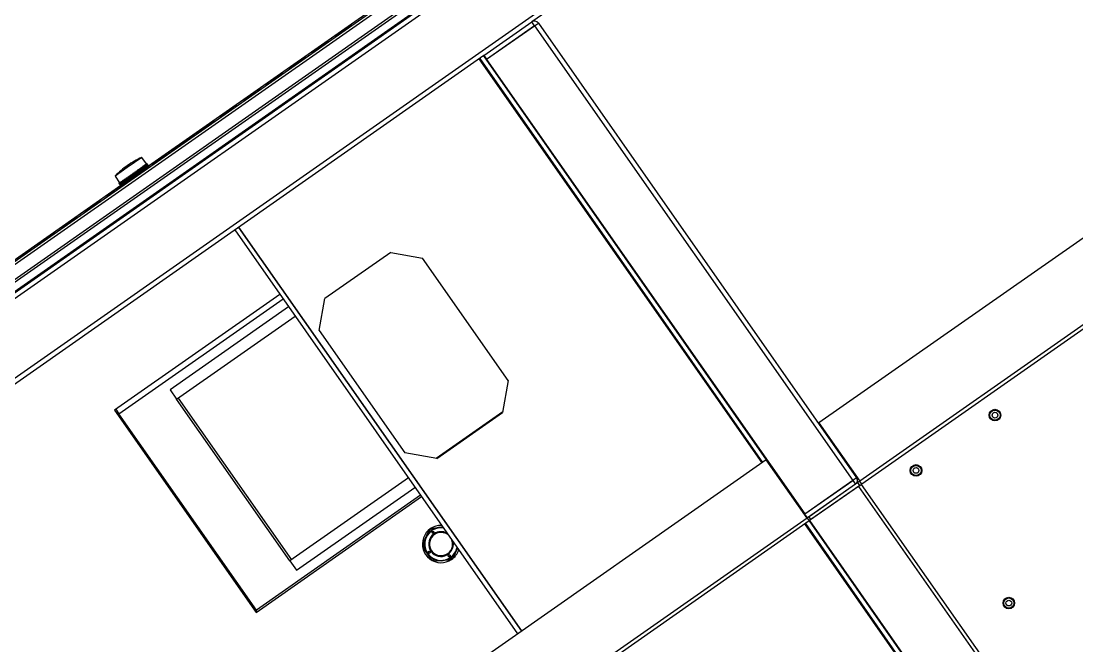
# Model space of a CAD drawing. Header units: millimetres. Extents: x 152904052 to 153933663, y 538271515 to 539240469.
# Drawn here: x 153465045 to 153465965, y 538578976 to 538579521 of the extents above; entities that cross this region are included whole.
import ezdxf

# ---------------------------------------------------------------- set-up
doc = ezdxf.new("R2010")
doc.units = ezdxf.units.MM
doc.layers.add('POWR', color=5, linetype='Continuous')

msp = doc.modelspace()

# ---------------------------------------------------------------- linework, layer by layer
at = {"layer": 'POWR', "color": 7}
for p, q in [((153467214.87, 538580807.11), (153464552.63, 538578942.98)), ((153467217.22, 538580803.75), (153464554.98, 538578939.63)), ((153467267, 538580769.27), (153464570.35, 538578881.05)), ((153466313.8, 538580176.17), (153464552.63, 538578942.98)), ((153466313.8, 538580176.17), (153464552.63, 538578942.98)), ((153466316.15, 538580172.82), (153464554.98, 538578939.63)), ((153466316.15, 538580172.82), (153464554.98, 538578939.63)), ((153464556.03, 538578946.84), (153466309.02, 538580174.29)), ((153464556.03, 538578946.84), (153466309.02, 538580174.29)), ((153466365.94, 538580138.33), (153464570.35, 538578881.05)), ((153466365.94, 538580138.33), (153464570.35, 538578881.05)), ((153466349.04, 538580121.49), (153465489.66, 538579519.76)), ((153464559.31, 538578949.13), (153465857.67, 538579858.25)), ((153466595.04, 538579769.3), (153465739.84, 538579170.49)), ((153466630.54, 538579718.59), (153465775.35, 538579119.78)), ((153466632.32, 538579716.06), (153465777.12, 538579117.24)), ((153464522.87, 538578947.12), (153465419.03, 538579574.61)), ((153464523.39, 538578950.04), (153465416.1, 538579575.13)), ((153465423.06, 538579564.13), (153464531.34, 538578939.74)), ((153465424.21, 538579562.49), (153464532.49, 538578938.1)), ((153465155.72, 538579394.33), (153465395.89, 538579562.5)), ((153465447.97, 538579490.56), (153465489.66, 538579519.76)), ((153465491.96, 538579516.48), (153465489.66, 538579519.76)), ((153465324.3, 538579510.97), (153465324.36, 538579510.89)), ((153465325.07, 538579511.51), (153465324.66, 538579511.22)), ((153465325.36, 538579511.71), (153465325.42, 538579511.63)), ((153465326.42, 538579512.45), (153465326.47, 538579512.37)), ((153465329.46, 538579514.58), (153465329.52, 538579514.5)), ((153465332.5, 538579516.71), (153465332.56, 538579516.63)), ((153465450.26, 538579487.28), (153465491.96, 538579516.48)), ((153465492.02, 538579516.4), (153465450.32, 538579487.2)), ((153465492.02, 538579516.4), (153465495.37, 538579518.75)), ((153465492.02, 538579516.4), (153465769.28, 538579120.42)), ((153465495.37, 538579518.75), (153465772.64, 538579122.77)), ((153465321.26, 538579508.84), (153465321.32, 538579508.76)), ((153465471.05, 538579501.71), (153465470.99, 538579501.8)), ((153465471.15, 538579501.91), (153465471.21, 538579501.83)), ((153465471.2, 538579501.82), (153465471.15, 538579501.91)), ((153465472.79, 538579503.06), (153465472.85, 538579502.98)), ((153465474.49, 538579504.13), (153465474.43, 538579504.21)), ((153465474.49, 538579504.12), (153465474.43, 538579504.2)), ((153465474.59, 538579504.32), (153465474.65, 538579504.24)), ((153465298.15, 538579492.66), (153465298.21, 538579492.58)), ((153465301.2, 538579494.79), (153465301.25, 538579494.71)), ((153465303.02, 538579496.07), (153465303.08, 538579495.99)), ((153465305.3, 538579497.66), (153465305.35, 538579497.58)), ((153465309.4, 538579500.53), (153465309.45, 538579500.45)), ((153465447.97, 538579490.56), (153464602.2, 538578898.34)), ((153465285.59, 538579483.86), (153465285.64, 538579483.78)), ((153465690.28, 538579135.79), (153465443.87, 538579487.69)), ((153465444.28, 538579487.98), (153465690.69, 538579136.07)), ((153465447.56, 538579490.27), (153465693.97, 538579138.37)), ((153465447.97, 538579490.56), (153465450.26, 538579487.28)), ((153465450.32, 538579487.2), (153465727.59, 538579091.22)), ((153465270.98, 538579473.63), (153465271.04, 538579473.55)), ((153465272.5, 538579474.7), (153465272.56, 538579474.62)), ((153465278.44, 538579478.86), (153465278.5, 538579478.78)), ((153465281.49, 538579480.99), (153465281.54, 538579480.91)), ((153465258.22, 538579464.7), (153465258.27, 538579464.61)), ((153465259.74, 538579465.76), (153465259.8, 538579465.68)), ((153465261.26, 538579466.83), (153465261.32, 538579466.74)), ((153465264.3, 538579468.96), (153465264.36, 538579468.88)), ((153465265.36, 538579469.7), (153465265.42, 538579469.62)), ((153465266.42, 538579470.44), (153465266.47, 538579470.35)), ((153465269.46, 538579472.57), (153465269.52, 538579472.49)), ((153465244.76, 538579455.27), (153465244.81, 538579455.19)), ((153465245.81, 538579456.01), (153465245.87, 538579455.93)), ((153465249.91, 538579458.88), (153465249.97, 538579458.8)), ((153465252.95, 538579461.01), (153465253.01, 538579460.93)), ((153465232.58, 538579446.74), (153465232.63, 538579446.66)), ((153465238.67, 538579451.01), (153465238.73, 538579450.93)), ((153465241.71, 538579453.14), (153465241.77, 538579453.06)), ((153465220.4, 538579438.22), (153465220.46, 538579438.14)), ((153465221.33, 538579438.87), (153465221.39, 538579438.79)), ((153465225.43, 538579441.74), (153465225.49, 538579441.66)), ((153465204.86, 538579427.33), (153465204.92, 538579427.25)), ((153465205.92, 538579428.07), (153465205.97, 538579427.99)), ((153465207.13, 538579428.93), (153465207.19, 538579428.84)), ((153465213.18, 538579433.16), (153465213.24, 538579433.08)), ((153465192.24, 538579418.5), (153465192.3, 538579418.41)), ((153465193.29, 538579419.24), (153465193.35, 538579419.15)), ((153465194.5, 538579420.08), (153465194.56, 538579420)), ((153465194.64, 538579420.18), (153465195.27, 538579420.62)), ((153465195.27, 538579420.62), (153465196.75, 538579421.65)), ((153465195.27, 538579420.62), (153465195.33, 538579420.54)), ((153465196.75, 538579421.65), (153465196.81, 538579421.57)), ((153465197.3, 538579422.04), (153465198.75, 538579423.06)), ((153465197.3, 538579422.04), (153465197.36, 538579421.96)), ((153465198.9, 538579423.16), (153465198.95, 538579423.08)), ((153465202.59, 538579425.74), (153465202.64, 538579425.66)), ((153465203.8, 538579426.59), (153465203.86, 538579426.51)), ((153465181, 538579410.62), (153465181.05, 538579410.54)), ((153465182.82, 538579411.9), (153465182.88, 538579411.82)), ((153465183.88, 538579412.64), (153465183.94, 538579412.56)), ((153465184.93, 538579413.38), (153465184.99, 538579413.3)), ((153465185.1, 538579413.49), (153465185.15, 538579413.41)), ((153465186.15, 538579414.23), (153465185.38, 538579413.7)), ((153465189.19, 538579416.37), (153465189.25, 538579416.28)), ((153465149.85, 538579401.8), (153465137.09, 538579392.86)), ((153465154.09, 538579396.18), (153465149.85, 538579401.8)), ((153465166.35, 538579400.37), (153465166.41, 538579400.29)), ((153465168.62, 538579401.96), (153465168.68, 538579401.88)), ((153465170.36, 538579403.18), (153465170.42, 538579403.1)), ((153465173.55, 538579405.41), (153465173.78, 538579405.57)), ((153465173.78, 538579405.57), (153465174.46, 538579406.05)), ((153465173.78, 538579405.57), (153465173.83, 538579405.49)), ((153465174.46, 538579406.05), (153465175.52, 538579406.79)), ((153465174.46, 538579406.05), (153465174.52, 538579405.97)), ((153465175.52, 538579406.79), (153465175.58, 538579406.71)), ((153465175.55, 538579406.81), (153465176.95, 538579407.79)), ((153465175.55, 538579406.81), (153465175.61, 538579406.73)), ((153465176.95, 538579407.79), (153465178.04, 538579408.56)), ((153465176.95, 538579407.79), (153465177.01, 538579407.71)), ((153465177.95, 538579408.49), (153465178.01, 538579408.41)), ((153465137.09, 538579392.86), (153465126.63, 538579385.54)), ((153465145.76, 538579390.34), (153465145.56, 538579390.21)), ((153465147.88, 538579387.31), (153465145.76, 538579390.34)), ((153465146.36, 538579390.77), (153465146.28, 538579390.71)), ((153465148.44, 538579387.71), (153465146.28, 538579390.71)), ((153465146.36, 538579390.77), (153465146.55, 538579390.9)), ((153465148.48, 538579387.74), (153465146.36, 538579390.77)), ((153465148.67, 538579387.87), (153465146.55, 538579390.9)), ((153465147.14, 538579391.31), (153465147.05, 538579391.25)), ((153465149.21, 538579388.25), (153465147.05, 538579391.25)), ((153465147.14, 538579391.31), (153465147.33, 538579391.44)), ((153465149.26, 538579388.28), (153465147.14, 538579391.31)), ((153465149.45, 538579388.41), (153465147.33, 538579391.44)), ((153465147.79, 538579391.77), (153465147.9, 538579391.84)), ((153465149.96, 538579388.77), (153465147.79, 538579391.77)), ((153465148.08, 538579391.97), (153465147.9, 538579391.84)), ((153465147.9, 538579391.84), (153465150.02, 538579388.81)), ((153465150.2, 538579388.94), (153465148.08, 538579391.97)), ((153465148.5, 538579392.27), (153465148.62, 538579392.35)), ((153465150.68, 538579389.28), (153465148.5, 538579392.27)), ((153465148.62, 538579392.35), (153465148.8, 538579392.47)), ((153465150.75, 538579389.32), (153465148.62, 538579392.35)), ((153465150.92, 538579389.44), (153465148.8, 538579392.47)), ((153465149.32, 538579392.84), (153465149.19, 538579392.75)), ((153465151.37, 538579389.76), (153465149.19, 538579392.75)), ((153465149.49, 538579392.96), (153465149.32, 538579392.84)), ((153465149.32, 538579392.84), (153465151.45, 538579389.81)), ((153465151.61, 538579389.93), (153465149.49, 538579392.96)), ((153465149.99, 538579393.31), (153465149.84, 538579393.2)), ((153465152.03, 538579390.22), (153465149.84, 538579393.2)), ((153465150.14, 538579393.42), (153465149.99, 538579393.31)), ((153465149.99, 538579393.31), (153465152.11, 538579390.28)), ((153465152.27, 538579390.39), (153465150.14, 538579393.42)), ((153465150.61, 538579393.75), (153465150.45, 538579393.63)), ((153465152.65, 538579390.65), (153465150.45, 538579393.63)), ((153465150.76, 538579393.85), (153465150.61, 538579393.75)), ((153465150.61, 538579393.75), (153465152.74, 538579390.71)), ((153465152.88, 538579390.82), (153465150.76, 538579393.85)), ((153465151.03, 538579394.04), (153465151.2, 538579394.16)), ((153465153.23, 538579391.06), (153465151.03, 538579394.04)), ((153465151.34, 538579394.25), (153465151.2, 538579394.16)), ((153465151.2, 538579394.16), (153465153.32, 538579391.12)), ((153465153.46, 538579391.22), (153465151.34, 538579394.25)), ((153465151.56, 538579394.41), (153465151.74, 538579394.54)), ((153465153.77, 538579391.44), (153465151.56, 538579394.41)), ((153465151.87, 538579394.62), (153465151.74, 538579394.54)), ((153465151.74, 538579394.54), (153465153.86, 538579391.5)), ((153465153.99, 538579391.59), (153465151.87, 538579394.62)), ((153465152.24, 538579394.88), (153465152.05, 538579394.75)), ((153465154.26, 538579391.78), (153465152.05, 538579394.75)), ((153465152.35, 538579394.96), (153465152.24, 538579394.88)), ((153465152.24, 538579394.88), (153465154.36, 538579391.85)), ((153465154.47, 538579391.93), (153465152.35, 538579394.96)), ((153465152.69, 538579395.2), (153465152.49, 538579395.06)), ((153465154.7, 538579392.09), (153465152.49, 538579395.06)), ((153465152.79, 538579395.27), (153465152.69, 538579395.2)), ((153465152.69, 538579395.2), (153465154.81, 538579392.17)), ((153465154.91, 538579392.24), (153465152.79, 538579395.27)), ((153465152.88, 538579395.33), (153465153.08, 538579395.47)), ((153465155.09, 538579392.37), (153465152.88, 538579395.33)), ((153465153.17, 538579395.54), (153465153.08, 538579395.47)), ((153465153.08, 538579395.47), (153465155.2, 538579392.44)), ((153465155.29, 538579392.51), (153465153.17, 538579395.54)), ((153465153.43, 538579395.72), (153465153.21, 538579395.57)), ((153465155.43, 538579392.6), (153465153.21, 538579395.57)), ((153465153.34, 538579391.26), (153465153.39, 538579391.18)), ((153465153.5, 538579395.77), (153465153.43, 538579395.72)), ((153465153.43, 538579395.72), (153465155.55, 538579392.68)), ((153465153.5, 538579395.77), (153465153.72, 538579395.92)), ((153465155.62, 538579392.74), (153465153.5, 538579395.77)), ((153465155.72, 538579392.81), (153465153.57, 538579395.67)), ((153465153.78, 538579395.96), (153465153.72, 538579395.92)), ((153465153.72, 538579395.92), (153465155.84, 538579392.89)), ((153465153.95, 538579396.08), (153465153.78, 538579395.96)), ((153465155.9, 538579392.93), (153465153.78, 538579395.96)), ((153465153.95, 538579396.08), (153465154, 538579396.12)), ((153465156.07, 538579393.05), (153465153.95, 538579396.08)), ((153465154, 538579396.12), (153465154.13, 538579396.21)), ((153465156.12, 538579393.09), (153465154, 538579396.12)), ((153465154.16, 538579396.23), (153465154.13, 538579396.21)), ((153465154.13, 538579396.21), (153465156.25, 538579393.18)), ((153465154.25, 538579396.29), (153465154.16, 538579396.23)), ((153465156.28, 538579393.2), (153465154.16, 538579396.23)), ((153465154.27, 538579396.3), (153465154.25, 538579396.29)), ((153465154.25, 538579396.29), (153465156.37, 538579393.26)), ((153465154.31, 538579396.33), (153465154.27, 538579396.3)), ((153465156.39, 538579393.27), (153465154.27, 538579396.3)), ((153465154.31, 538579396.34), (153465154.31, 538579396.33)), ((153465156.44, 538579393.31), (153465154.31, 538579396.34)), ((153465154.31, 538579396.33), (153465156.43, 538579393.3)), ((153465156.44, 538579393.31), (153465154.32, 538579396.34)), ((153465155.95, 538579392.97), (153465154.81, 538579394.49)), ((153465156.13, 538579393.09), (153465155.96, 538579393.32)), ((153465162.17, 538579397.44), (153465162.22, 538579397.36)), ((153465164.08, 538579398.78), (153465164.13, 538579398.69)), ((153465126.63, 538579385.54), (153465130.46, 538579379.64)), ((153465132.39, 538579380.98), (153465132.58, 538579381.12)), ((153465132.58, 538579381.12), (153465134.61, 538579378.02)), ((153465132.89, 538579381.34), (153465132.76, 538579381.25)), ((153465132.76, 538579381.25), (153465134.89, 538579378.22)), ((153465132.89, 538579381.34), (153465133.07, 538579381.46)), ((153465135.01, 538579378.3), (153465132.89, 538579381.34)), ((153465133.07, 538579381.46), (153465135.11, 538579378.37)), ((153465133.3, 538579381.62), (153465133.44, 538579381.72)), ((153465135.42, 538579378.59), (153465133.3, 538579381.62)), ((153465133.44, 538579381.72), (153465133.61, 538579381.84)), ((153465135.56, 538579378.69), (153465133.44, 538579381.72)), ((153465133.61, 538579381.84), (153465135.65, 538579378.75)), ((153465134.03, 538579382.14), (153465133.88, 538579382.03)), ((153465133.88, 538579382.03), (153465136.01, 538579379)), ((153465134.03, 538579382.14), (153465134.19, 538579382.25)), ((153465136.15, 538579379.1), (153465134.03, 538579382.14)), ((153465134.19, 538579382.25), (153465136.24, 538579379.16)), ((153465134.51, 538579382.47), (153465134.66, 538579382.58)), ((153465136.63, 538579379.44), (153465134.51, 538579382.47)), ((153465134.66, 538579382.58), (153465134.81, 538579382.68)), ((153465136.79, 538579379.55), (153465134.66, 538579382.58)), ((153465134.81, 538579382.68), (153465136.87, 538579379.6)), ((153465135.17, 538579382.93), (153465135.33, 538579383.05)), ((153465137.29, 538579379.9), (153465135.17, 538579382.93)), ((153465135.33, 538579383.05), (153465135.47, 538579383.14)), ((153465137.46, 538579380.02), (153465135.33, 538579383.05)), ((153465135.47, 538579383.14), (153465137.53, 538579380.07)), ((153465135.86, 538579383.42), (153465136.04, 538579383.54)), ((153465137.99, 538579380.39), (153465135.86, 538579383.42)), ((153465136.04, 538579383.54), (153465136.16, 538579383.62)), ((153465138.16, 538579380.51), (153465136.04, 538579383.54)), ((153465136.16, 538579383.62), (153465138.22, 538579380.55)), ((153465136.77, 538579384.05), (153465136.59, 538579383.93)), ((153465136.59, 538579383.93), (153465138.71, 538579380.89)), ((153465136.77, 538579384.05), (153465136.88, 538579384.13)), ((153465138.89, 538579381.02), (153465136.77, 538579384.05)), ((153465136.88, 538579384.13), (153465138.95, 538579381.06)), ((153465137.53, 538579384.59), (153465137.34, 538579384.45)), ((153465137.34, 538579384.45), (153465139.47, 538579381.42)), ((153465137.53, 538579384.59), (153465137.62, 538579384.65)), ((153465139.65, 538579381.55), (153465137.53, 538579384.59)), ((153465137.62, 538579384.65), (153465139.7, 538579381.59)), ((153465138.31, 538579385.13), (153465138.12, 538579385)), ((153465138.12, 538579385), (153465140.24, 538579381.97)), ((153465138.31, 538579385.13), (153465138.39, 538579385.19)), ((153465140.44, 538579382.1), (153465138.31, 538579385.13)), ((153465138.39, 538579385.19), (153465140.48, 538579382.13)), ((153465139.12, 538579385.7), (153465138.92, 538579385.56)), ((153465138.92, 538579385.56), (153465141.04, 538579382.53)), ((153465139.05, 538579381.25), (153465139.11, 538579381.17)), ((153465139.12, 538579385.7), (153465139.18, 538579385.74)), ((153465141.24, 538579382.67), (153465139.12, 538579385.7)), ((153465139.18, 538579385.74), (153465141.27, 538579382.69)), ((153465139.74, 538579386.13), (153465139.94, 538579386.27)), ((153465141.86, 538579383.1), (153465139.74, 538579386.13)), ((153465139.94, 538579386.27), (153465139.98, 538579386.3)), ((153465142.06, 538579383.24), (153465139.94, 538579386.27)), ((153465139.98, 538579386.3), (153465142.08, 538579383.26)), ((153465140.77, 538579386.85), (153465140.56, 538579386.71)), ((153465140.56, 538579386.71), (153465142.69, 538579383.68)), ((153465140.77, 538579386.85), (153465140.8, 538579386.87)), ((153465142.89, 538579383.82), (153465140.77, 538579386.85)), ((153465140.8, 538579386.87), (153465142.9, 538579383.83)), ((153465141.6, 538579387.44), (153465141.4, 538579387.29)), ((153465141.4, 538579387.29), (153465143.52, 538579384.26)), ((153465141.6, 538579387.44), (153465141.62, 538579387.45)), ((153465143.72, 538579384.41), (153465141.6, 538579387.44)), ((153465141.62, 538579387.45), (153465143.73, 538579384.41)), ((153465142.44, 538579388.02), (153465142.24, 538579387.88)), ((153465144.36, 538579384.85), (153465142.24, 538579387.88)), ((153465142.24, 538579387.88), (153465144.36, 538579384.85)), ((153465142.24, 538579387.88), (153465142.24, 538579387.88)), ((153465144.57, 538579384.99), (153465142.44, 538579388.02)), ((153465143.08, 538579388.47), (153465143.06, 538579388.46)), ((153465145.19, 538579385.43), (153465143.06, 538579388.46)), ((153465143.08, 538579388.47), (153465143.28, 538579388.61)), ((153465145.2, 538579385.44), (153465143.08, 538579388.47)), ((153465145.4, 538579385.58), (153465143.28, 538579388.61)), ((153465143.72, 538579384.41), (153465143.73, 538579384.41)), ((153465143.91, 538579389.05), (153465143.88, 538579389.03)), ((153465146.02, 538579386.01), (153465143.88, 538579389.03)), ((153465143.91, 538579389.05), (153465144.12, 538579389.2)), ((153465146.04, 538579386.02), (153465143.91, 538579389.05)), ((153465143.92, 538579384.66), (153465143.98, 538579384.58)), ((153465146.24, 538579386.17), (153465144.12, 538579389.2)), ((153465144.36, 538579384.85), (153465144.36, 538579384.85)), ((153465144.69, 538579389.6), (153465144.74, 538579389.63)), ((153465146.84, 538579386.59), (153465144.69, 538579389.6)), ((153465144.94, 538579389.77), (153465144.74, 538579389.63)), ((153465144.74, 538579389.63), (153465146.86, 538579386.6)), ((153465147.06, 538579386.74), (153465144.94, 538579389.77)), ((153465145.49, 538579390.16), (153465145.56, 538579390.21)), ((153465147.65, 538579387.15), (153465145.49, 538579390.16)), ((153465145.56, 538579390.21), (153465147.68, 538579387.18)), ((153465146.19, 538579386.26), (153465146.25, 538579386.17)), ((153465148.47, 538579387.85), (153465148.53, 538579387.77)), ((153465150.29, 538579389.13), (153465150.35, 538579389.05)), ((153464614.74, 538579015.54), (153465131.64, 538579377.47)), ((153465126.49, 538579372.46), (153465126.55, 538579372.38)), ((153465128.76, 538579374.05), (153465128.82, 538579373.97)), ((153465130.25, 538579379.49), (153465130.24, 538579379.48)), ((153465132.36, 538579376.45), (153465130.24, 538579379.48)), ((153465130.24, 538579379.48), (153465130.24, 538579379.48)), ((153465130.24, 538579379.48), (153465132.36, 538579376.45)), ((153465132.36, 538579376.45), (153465130.24, 538579379.48)), ((153465130.24, 538579379.48), (153465130.24, 538579379.48)), ((153465130.25, 538579379.49), (153465130.3, 538579379.52)), ((153465132.37, 538579376.45), (153465130.25, 538579379.49)), ((153465130.32, 538579379.53), (153465130.3, 538579379.52)), ((153465130.3, 538579379.52), (153465132.42, 538579376.49)), ((153465130.32, 538579379.53), (153465130.41, 538579379.6)), ((153465132.44, 538579376.5), (153465130.32, 538579379.53)), ((153465130.45, 538579379.62), (153465130.41, 538579379.6)), ((153465130.41, 538579379.6), (153465132.53, 538579376.57)), ((153465130.45, 538579379.62), (153465130.58, 538579379.72)), ((153465132.57, 538579376.59), (153465130.45, 538579379.62)), ((153465130.46, 538579375.24), (153465130.52, 538579375.16)), ((153465130.58, 538579379.72), (153465130.63, 538579379.76)), ((153465132.71, 538579376.69), (153465130.58, 538579379.72)), ((153465130.63, 538579379.76), (153465130.81, 538579379.88)), ((153465132.76, 538579376.72), (153465130.63, 538579379.76)), ((153465130.81, 538579379.88), (153465130.88, 538579379.93)), ((153465132.93, 538579376.85), (153465130.81, 538579379.88)), ((153465130.88, 538579379.93), (153465131.09, 538579380.08)), ((153465133, 538579376.89), (153465130.88, 538579379.93)), ((153465131.09, 538579380.08), (153465133.12, 538579376.98)), ((153465131.17, 538579380.13), (153465131.1, 538579380.08)), ((153465131.1, 538579380.08), (153465133.22, 538579377.05)), ((153465131.17, 538579380.13), (153465131.39, 538579380.28)), ((153465133.3, 538579377.1), (153465131.17, 538579380.13)), ((153465131.39, 538579380.28), (153465133.36, 538579377.26)), ((153465131.43, 538579375.92), (153465131.48, 538579375.83)), ((153465131.44, 538579380.32), (153465131.53, 538579380.38)), ((153465133.56, 538579377.29), (153465131.44, 538579380.32)), ((153465131.53, 538579380.38), (153465131.73, 538579380.52)), ((153465133.65, 538579377.35), (153465131.53, 538579380.38)), ((153465131.7, 538579378.61), (153465132.87, 538579376.81)), ((153465131.73, 538579380.52), (153465133.76, 538579377.43)), ((153465131.93, 538579380.66), (153465131.83, 538579380.59)), ((153465131.83, 538579380.59), (153465133.95, 538579377.56)), ((153465131.93, 538579380.66), (153465132.13, 538579380.8)), ((153465134.05, 538579377.63), (153465131.93, 538579380.66)), ((153465132.13, 538579380.8), (153465134.16, 538579377.71)), ((153465132.27, 538579380.9), (153465132.39, 538579380.98)), ((153465134.39, 538579377.87), (153465132.27, 538579380.9)), ((153465134.51, 538579377.95), (153465132.39, 538579380.98)), ((153465132.4, 538579377.12), (153465132.63, 538579376.77)), ((153465112.64, 538579362.76), (153465112.7, 538579362.68)), ((153465119.35, 538579367.46), (153465119.41, 538579367.38)), ((153465120.45, 538579368.23), (153465120.51, 538579368.15)), ((153465121.56, 538579369), (153465121.61, 538579368.92)), ((153465122.52, 538579369.68), (153465122.58, 538579369.6)), ((153465124.22, 538579370.87), (153465124.28, 538579370.79)), ((153465100.56, 538579354.31), (153465100.62, 538579354.22)), ((153465101.67, 538579355.08), (153465101.73, 538579355)), ((153465105.55, 538579357.8), (153465105.61, 538579357.71)), ((153465106.6, 538579358.53), (153465106.66, 538579358.45)), ((153465107.66, 538579359.27), (153465107.72, 538579359.19)), ((153465108.88, 538579360.13), (153465108.93, 538579360.04)), ((153465110.57, 538579361.31), (153465110.63, 538579361.23)), ((153465111.54, 538579361.99), (153465111.6, 538579361.91)), ((153465086.72, 538579344.61), (153465086.77, 538579344.53)), ((153465093.86, 538579349.61), (153465093.92, 538579349.53)), ((153465073.97, 538579335.69), (153465074.03, 538579335.6)), ((153465079.57, 538579339.61), (153465079.63, 538579339.53)), ((153465230.89, 538579338.56), (153465477.3, 538578986.66)), ((153465234.17, 538579340.86), (153465480.58, 538578988.95)), ((153465480.99, 538578989.24), (153465234.58, 538579341.14)), ((153465061.8, 538579327.16), (153465061.86, 538579327.08)), ((153465064.64, 538579329.15), (153465064.7, 538579329.07)), ((153465066.91, 538579330.74), (153465066.97, 538579330.66)), ((153465067.97, 538579331.48), (153465068.03, 538579331.4)), ((153465069.03, 538579332.22), (153465069.08, 538579332.14)), ((153465070.26, 538579333.09), (153465070.32, 538579333.01)), ((153465071.86, 538579334.21), (153465071.92, 538579334.13)), ((153465046.94, 538579316.76), (153465047, 538579316.68)), ((153465048, 538579317.5), (153465048.06, 538579317.42)), ((153465049.47, 538579318.53), (153465049.53, 538579318.45)), ((153465054.09, 538579321.76), (153465054.14, 538579321.68)), ((153465366.73, 538579318.92), (153465309.39, 538579278.77)), ((153465366.73, 538579318.92), (153465394.58, 538579314.01)), ((153465044.93, 538579315.35), (153465044.99, 538579315.27)), ((153465469.15, 538579207.52), (153465394.58, 538579314.01)), ((153465270.18, 538579282.45), (153465126.1, 538579181.56)), ((153465130, 538579178.43), (153465272.94, 538579278.52)), ((153465277.76, 538579271.64), (153465174.54, 538579199.37)), ((153465304.47, 538579250.92), (153465309.39, 538579278.77)), ((153465180.28, 538579191.18), (153465283.49, 538579263.45)), ((153465304.47, 538579250.92), (153465379.04, 538579144.43)), ((153465469.15, 538579207.52), (153465464.23, 538579179.66)), ((153465174.54, 538579199.37), (153465180.28, 538579191.18)), ((153465278.93, 538579050.28), (153465180.28, 538579191.18)), ((153465181.59, 538579192.09), (153465280.24, 538579051.2)), ((153465126.1, 538579181.56), (153465249.41, 538579005.44)), ((153465127.24, 538579182.36), (153465130, 538579178.43)), ((153465464.31, 538579180.08), (153465406.48, 538579139.59)), ((153465406.89, 538579139.51), (153465464.23, 538579179.66)), ((153465128.85, 538579177.63), (153465130, 538579178.43)), ((153465249.76, 538579007.39), (153465130, 538579178.43)), ((153465739.84, 538579170.49), (153465775.35, 538579119.78)), ((153465406.89, 538579139.51), (153465379.04, 538579144.43)), ((153465693.97, 538579138.37), (153464849.42, 538578547.01)), ((153465729.47, 538579087.66), (153465693.97, 538579138.37)), ((153465382.15, 538579122.55), (153465278.93, 538579050.28)), ((153465284.67, 538579042.09), (153465387.88, 538579114.36)), ((153465727.59, 538579091.22), (153465769.28, 538579120.42)), ((153465769.34, 538579120.34), (153465727.65, 538579091.14)), ((153465771.63, 538579117.06), (153465729.94, 538579087.87)), ((153465773.76, 538579118.55), (153465731.17, 538579088.73)), ((153465774.17, 538579115.18), (153465731.66, 538579085.41)), ((153465775.49, 538579116.09), (153465732.89, 538579086.27)), ((153465772.64, 538579122.77), (153465769.28, 538579120.42)), ((153465769.34, 538579120.34), (153465771.63, 538579117.06)), ((153465775.4, 538579119.7), (153465773.76, 538579118.55)), ((153465775.49, 538579116.09), (153465773.76, 538579118.55)), ((153465774.17, 538579115.18), (153465960.93, 538578848.46)), ((153465777.12, 538579117.24), (153465775.35, 538579119.78)), ((153465775.49, 538579116.09), (153465776.71, 538579116.95)), ((153465777.12, 538579117.24), (153465776.71, 538579116.95)), ((153465776.71, 538579116.95), (153465963.43, 538578850.3)), ((153465249.41, 538579005.44), (153465393.5, 538579106.33)), ((153465392.7, 538579107.48), (153465249.76, 538579007.39)), ((153465748.37, 538579105.65), (153465748.31, 538579105.74)), ((153465748.48, 538579105.85), (153465748.53, 538579105.77)), ((153465750.17, 538579106.92), (153465750.12, 538579107)), ((153465751.81, 538579108.06), (153465751.75, 538579108.14)), ((153465751.92, 538579108.26), (153465751.97, 538579108.18)), ((153465729.47, 538579087.66), (153464884.93, 538578496.3)), ((153465729.94, 538579087.87), (153465727.65, 538579091.14)), ((153465729.47, 538579087.66), (153465731.25, 538579085.12)), ((153465729.94, 538579087.87), (153465729.53, 538579087.58)), ((153465732.89, 538579086.27), (153465731.17, 538579088.73)), ((153465731.25, 538579085.12), (153464886.71, 538578493.76)), ((153465403.5, 538579078.95), (153465412.19, 538579079.65)), ((153465914.21, 538578815.99), (153465727.57, 538579082.54)), ((153465727.97, 538579082.83), (153465914.62, 538578816.28)), ((153465731.66, 538579085.41), (153465731.25, 538579085.12)), ((153465731.25, 538579085.12), (153465917.89, 538578818.57)), ((153465731.66, 538579085.41), (153465918.42, 538578818.69)), ((153465394.96, 538579065.79), (153465400.09, 538579076.59)), ((153465402.08, 538579051.82), (153465395.29, 538579061.66)), ((153465424.97, 538579061.39), (153465421.16, 538579053.35)), ((153465278.93, 538579050.28), (153465284.67, 538579042.09)), ((153465417.75, 538579051), (153465405.83, 538579050.04)), ((153465248.61, 538579006.59), (153465249.76, 538579007.39)), ((153465250.56, 538579006.24), (153465249.76, 538579007.39))]:
    msp.add_line(p, q, dxfattribs=at)
for centre, radius in [((153465893.18, 538579177.27), 5.06), ((153465893.18, 538579177.27), 4.44), ((153465893.18, 538579177.27), 2.5), ((153465824.38, 538579129.09), 5.06), ((153465824.38, 538579129.09), 4.44), ((153465824.38, 538579129.09), 2.5), ((153465905.25, 538579013.59), 5.06), ((153465905.25, 538579013.59), 4.44), ((153465905.25, 538579013.59), 2.5)]:
    msp.add_circle(centre, radius, dxfattribs=at)
for centre, radius, start, end in [((153465492.02, 538579516.4), 4.1, 34.99999, 124.99999), ((153465492.02, 538579516.4), 0.1, 34.99999, 124.99999), ((153465183.4, 538579329.17), 80, 114.79366, 124.99999), ((153465183.4, 538579329.17), 80, 124.99999, 135.20634), ((153465769.28, 538579120.42), 0.1, 304.99999, 34.99999), ((153465769.28, 538579120.42), 4.1, 304.99999, 34.99999), ((153465410.62, 538579064.97), 16.25, 88.35015, 304.59933), ((153465410.62, 538579064.97), 14.21, 81.94055, 304.59933), ((153465410.62, 538579064.97), 15.68, 117.0092, 132.18946), ((153465410.62, 538579064.97), 14.5, 83.01272, 124.59933), ((153465410.62, 538579064.97), 14.5, 124.59933, 346.98727), ((153465410.62, 538579064.97), 10.79, 124.59933, 8.99287), ((153465410.62, 538579064.97), 10.09, 124.59933, 19.10171), ((153465410.62, 538579064.97), 10.79, 61.00713, 124.59933), ((153465410.62, 538579064.97), 10.09, 50.89829, 124.59933), ((153465410.62, 538579064.97), 15.68, 177.00919, 192.18945), ((153465410.62, 538579064.97), 14.21, 304.59933, 348.05945), ((153465410.62, 538579064.97), 16.25, 304.59933, 341.64985), ((153465410.62, 538579064.97), 15.68, 237.0092, 252.18946), ((153465410.62, 538579064.97), 15.68, 297.0092, 312.18946)]:
    msp.add_arc(centre, radius, start, end, dxfattribs=at)
for points, knots in [([(153465324.02, 538579510.77), (153465323.87, 538579510.67), (153465323.1, 538579510.13), (153465322.24, 538579509.52), (153465321.42, 538579508.95), (153465321.31, 538579508.87), (153465321.26, 538579508.84)], [0, 0, 0, 0, 0.083821, 0.442782, 0.724634, 1, 1, 1, 1]), ([(153465325.36, 538579511.71), (153465325.2, 538579511.6), (153465324.87, 538579511.37), (153465324.55, 538579511.14), (153465324.34, 538579511), (153465324.32, 538579510.98), (153465324.3, 538579510.97)], [0, 0, 0, 0, 0.274541, 0.558919, 0.782286, 1, 1, 1, 1]), ([(153465326.42, 538579512.45), (153465326.41, 538579512.44), (153465326.39, 538579512.43), (153465326.25, 538579512.34), (153465326.03, 538579512.18), (153465325.71, 538579511.95), (153465325.48, 538579511.79), (153465325.36, 538579511.71)], [0, 0, 0, 0, 0.205056, 0.386573, 0.557737, 0.76489, 1, 1, 1, 1]), ([(153465329.46, 538579514.58), (153465329.43, 538579514.56), (153465329.37, 538579514.52), (153465328.83, 538579514.14), (153465327.96, 538579513.53), (153465327.17, 538579512.97), (153465326.73, 538579512.67), (153465326.7, 538579512.65)], [0, 0, 0, 0, 0.264183, 0.497383, 0.717279, 0.984135, 1, 1, 1, 1]), ([(153465332.5, 538579516.71), (153465332.45, 538579516.67), (153465332.35, 538579516.6), (153465331.39, 538579515.93), (153465330.44, 538579515.27), (153465329.81, 538579514.82), (153465329.75, 538579514.78)], [0, 0, 0, 0, 0.357598, 0.672375, 0.96924, 1, 1, 1, 1]), ([(153465312.44, 538579502.66), (153465312.39, 538579502.62), (153465312.28, 538579502.55), (153465311.31, 538579501.87), (153465310.39, 538579501.23), (153465309.74, 538579500.77), (153465309.68, 538579500.73)], [0, 0, 0, 0, 0.35197, 0.6686, 0.969368, 1, 1, 1, 1]), ([(153465320.97, 538579508.64), (153465320.59, 538579508.37), (153465319.58, 538579507.67), (153465318.5, 538579506.91), (153465318.31, 538579506.77), (153465318.22, 538579506.71)], [0, 0, 0, 0, 0.239742, 0.623865, 1, 1, 1, 1]), ([(153465300.91, 538579494.59), (153465300.52, 538579494.32), (153465299.52, 538579493.61), (153465298.43, 538579492.85), (153465298.25, 538579492.72), (153465298.15, 538579492.66)], [0, 0, 0, 0, 0.236609, 0.618795, 1, 1, 1, 1]), ([(153465302.74, 538579495.87), (153465302.53, 538579495.72), (153465301.94, 538579495.31), (153465301.36, 538579494.91), (153465301.25, 538579494.83), (153465301.2, 538579494.79)], [0, 0, 0, 0, 0.213568, 0.607724, 1, 1, 1, 1]), ([(153465305.3, 538579497.66), (153465304.95, 538579497.42), (153465304.26, 538579496.93), (153465303.56, 538579496.44), (153465303.11, 538579496.13), (153465303.05, 538579496.09), (153465303.02, 538579496.07)], [0, 0, 0, 0, 0.274116, 0.555562, 0.778491, 1, 1, 1, 1]), ([(153465307.57, 538579499.25), (153465307.55, 538579499.24), (153465307.52, 538579499.22), (153465307.22, 538579499.01), (153465306.74, 538579498.67), (153465306.06, 538579498.2), (153465305.56, 538579497.85), (153465305.3, 538579497.66)], [0, 0, 0, 0, 0.203577, 0.387406, 0.562013, 0.770387, 1, 1, 1, 1]), ([(153465309.4, 538579500.53), (153465309.37, 538579500.51), (153465309.31, 538579500.47), (153465308.75, 538579500.08), (153465308.23, 538579499.72), (153465307.88, 538579499.47), (153465307.86, 538579499.45)], [0, 0, 0, 0, 0.355941, 0.676956, 0.981878, 1, 1, 1, 1]), ([(153465285.59, 538579483.86), (153465284.97, 538579483.43), (153465283.73, 538579482.56), (153465282.44, 538579481.66), (153465281.64, 538579481.09), (153465281.54, 538579481.02), (153465281.49, 538579480.99)], [0, 0, 0, 0, 0.274466, 0.552901, 0.775045, 1, 1, 1, 1]), ([(153465289.69, 538579486.73), (153465289.65, 538579486.71), (153465289.59, 538579486.66), (153465289.05, 538579486.28), (153465288.2, 538579485.69), (153465286.99, 538579484.84), (153465286.06, 538579484.19), (153465285.59, 538579483.86)], [0, 0, 0, 0, 0.2018006, 0.3872787, 0.5647907, 0.7746135, 1, 1, 1, 1]), ([(153465292.73, 538579488.86), (153465292.67, 538579488.82), (153465292.57, 538579488.75), (153465291.6, 538579488.07), (153465290.69, 538579487.43), (153465290.03, 538579486.97), (153465289.97, 538579486.93)], [0, 0, 0, 0, 0.34686, 0.664927, 0.969313, 1, 1, 1, 1]), ([(153465270.98, 538579473.63), (153465270.93, 538579473.6), (153465270.83, 538579473.52), (153465270.32, 538579473.17), (153465269.84, 538579472.84), (153465269.75, 538579472.77)], [0, 0, 0, 0, 0.460446, 0.890899, 1, 1, 1, 1]), ([(153465272.5, 538579474.7), (153465272.43, 538579474.65), (153465272.29, 538579474.55), (153465271.76, 538579474.18), (153465271.28, 538579473.84), (153465271.27, 538579473.83)], [0, 0, 0, 0, 0.512682, 0.99148, 1, 1, 1, 1]), ([(153465281.2, 538579480.79), (153465280.81, 538579480.52), (153465279.8, 538579479.81), (153465278.71, 538579479.05), (153465278.53, 538579478.92), (153465278.44, 538579478.86)], [0, 0, 0, 0, 0.233804, 0.614092, 1, 1, 1, 1]), ([(153465259.45, 538579465.56), (153465259.15, 538579465.35), (153465258.38, 538579464.81), (153465258.28, 538579464.74), (153465258.22, 538579464.7)], [0, 0, 0, 0, 0.389317, 1, 1, 1, 1]), ([(153465260.97, 538579466.63), (153465260.63, 538579466.39), (153465259.91, 538579465.88), (153465259.8, 538579465.8), (153465259.74, 538579465.76)], [0, 0, 0, 0, 0.475311, 1, 1, 1, 1]), ([(153465264.02, 538579468.76), (153465263.87, 538579468.66), (153465263.13, 538579468.13), (153465262.22, 538579467.5), (153465261.41, 538579466.93), (153465261.31, 538579466.86), (153465261.26, 538579466.83)], [0, 0, 0, 0, 0.083906, 0.432245, 0.711919, 1, 1, 1, 1]), ([(153465265.36, 538579469.7), (153465265.2, 538579469.59), (153465264.88, 538579469.36), (153465264.55, 538579469.13), (153465264.34, 538579468.98), (153465264.32, 538579468.97), (153465264.3, 538579468.96)], [0, 0, 0, 0, 0.274697, 0.55055, 0.772178, 1, 1, 1, 1]), ([(153465266.42, 538579470.44), (153465266.4, 538579470.42), (153465266.36, 538579470.4), (153465266.08, 538579470.2), (153465265.73, 538579469.95), (153465265.48, 538579469.78), (153465265.36, 538579469.7)], [0, 0, 0, 0, 0.29369, 0.565991, 0.777987, 1, 1, 1, 1]), ([(153465269.46, 538579472.57), (153465269.43, 538579472.54), (153465269.36, 538579472.5), (153465268.82, 538579472.12), (153465267.97, 538579471.52), (153465267.2, 538579470.99), (153465266.73, 538579470.65), (153465266.7, 538579470.64)], [0, 0, 0, 0, 0.2528436, 0.4893944, 0.7175748, 0.9852967, 1, 1, 1, 1]), ([(153465244.47, 538579455.07), (153465244.32, 538579454.97), (153465243.59, 538579454.45), (153465242.67, 538579453.81), (153465241.85, 538579453.24), (153465241.76, 538579453.17), (153465241.71, 538579453.14)], [0, 0, 0, 0, 0.084425, 0.429681, 0.7083, 1, 1, 1, 1]), ([(153465245.81, 538579456.01), (153465245.65, 538579455.9), (153465245.34, 538579455.68), (153465245, 538579455.44), (153465244.79, 538579455.3), (153465244.77, 538579455.28), (153465244.76, 538579455.27)], [0, 0, 0, 0, 0.276042, 0.54912, 0.769614, 1, 1, 1, 1]), ([(153465246.87, 538579456.75), (153465246.85, 538579456.74), (153465246.81, 538579456.71), (153465246.53, 538579456.51), (153465246.18, 538579456.27), (153465245.94, 538579456.1), (153465245.81, 538579456.01)], [0, 0, 0, 0, 0.291578, 0.566821, 0.780385, 1, 1, 1, 1]), ([(153465249.91, 538579458.88), (153465249.84, 538579458.83), (153465249.69, 538579458.72), (153465248.58, 538579457.95), (153465247.66, 538579457.31), (153465247.18, 538579456.97), (153465247.16, 538579456.95)], [0, 0, 0, 0, 0.3684118, 0.7156408, 0.9854354, 1, 1, 1, 1]), ([(153465252.95, 538579461.01), (153465252.9, 538579460.97), (153465252.78, 538579460.89), (153465251.81, 538579460.21), (153465250.92, 538579459.59), (153465250.26, 538579459.12), (153465250.2, 538579459.08)], [0, 0, 0, 0, 0.337524, 0.657783, 0.969021, 1, 1, 1, 1]), ([(153465232.58, 538579446.74), (153465232.51, 538579446.69), (153465232.38, 538579446.6), (153465231.66, 538579446.1), (153465230.96, 538579445.61), (153465230.75, 538579445.46)], [0, 0, 0, 0, 0.418774, 0.822133, 1, 1, 1, 1]), ([(153465241.43, 538579452.94), (153465241.04, 538579452.67), (153465240.02, 538579451.95), (153465238.93, 538579451.19), (153465238.76, 538579451.07), (153465238.67, 538579451.01)], [0, 0, 0, 0, 0.228736, 0.605143, 1, 1, 1, 1]), ([(153465220.12, 538579438.02), (153465219.81, 538579437.81), (153465219.1, 538579437.31), (153465218.45, 538579436.85), (153465218.36, 538579436.78), (153465218.31, 538579436.75)], [0, 0, 0, 0, 0.2711, 0.638983, 1, 1, 1, 1]), ([(153465221.05, 538579438.67), (153465220.92, 538579438.58), (153465220.47, 538579438.27), (153465220.43, 538579438.24), (153465220.4, 538579438.22)], [0, 0, 0, 0, 0.269927, 1, 1, 1, 1]), ([(153465225.43, 538579441.74), (153465224.82, 538579441.31), (153465223.62, 538579440.47), (153465222.27, 538579439.53), (153465221.47, 538579438.97), (153465221.38, 538579438.9), (153465221.33, 538579438.87)], [0, 0, 0, 0, 0.2783496, 0.5485082, 0.7673443, 1, 1, 1, 1]), ([(153465229.53, 538579444.61), (153465229.45, 538579444.55), (153465229.3, 538579444.45), (153465228.22, 538579443.69), (153465226.88, 538579442.75), (153465225.92, 538579442.08), (153465225.43, 538579441.74)], [0, 0, 0, 0, 0.289382, 0.566747, 0.781866, 1, 1, 1, 1]), ([(153465230.46, 538579445.26), (153465230.43, 538579445.24), (153465230.4, 538579445.22), (153465229.87, 538579444.85), (153465229.82, 538579444.81)], [0, 0, 0, 0, 0.900928, 1, 1, 1, 1]), ([(153465204.86, 538579427.33), (153465204.75, 538579427.26), (153465204.55, 538579427.12), (153465204.26, 538579426.92), (153465204.02, 538579426.75), (153465203.84, 538579426.62), (153465203.81, 538579426.6), (153465203.8, 538579426.59)], [0, 0, 0, 0, 0.190165, 0.370551, 0.549345, 0.766286, 1, 1, 1, 1]), ([(153465205.92, 538579428.07), (153465205.89, 538579428.06), (153465205.85, 538579428.03), (153465205.58, 538579427.84), (153465205.24, 538579427.6), (153465204.98, 538579427.42), (153465204.86, 538579427.33)], [0, 0, 0, 0, 0.286939, 0.566737, 0.783446, 1, 1, 1, 1]), ([(153465207.13, 538579428.93), (153465207.08, 538579428.89), (153465206.99, 538579428.83), (153465206.57, 538579428.53), (153465206.24, 538579428.3), (153465206.2, 538579428.27)], [0, 0, 0, 0, 0.476481, 0.940872, 1, 1, 1, 1]), ([(153465210.02, 538579430.94), (153465209.93, 538579430.89), (153465209.77, 538579430.77), (153465208.74, 538579430.05), (153465207.81, 538579429.4), (153465207.42, 538579429.13)], [0, 0, 0, 0, 0.374024, 0.738018, 1, 1, 1, 1]), ([(153465213.18, 538579433.16), (153465213.12, 538579433.12), (153465213, 538579433.04), (153465212.03, 538579432.35), (153465211.11, 538579431.71), (153465210.4, 538579431.22), (153465210.3, 538579431.14)], [0, 0, 0, 0, 0.322741, 0.637677, 0.948107, 1, 1, 1, 1]), ([(153465192.24, 538579418.5), (153465192.18, 538579418.45), (153465192.06, 538579418.37), (153465191.08, 538579417.68), (153465190.21, 538579417.07), (153465189.54, 538579416.61), (153465189.48, 538579416.57)], [0, 0, 0, 0, 0.326255, 0.648557, 0.96833, 1, 1, 1, 1]), ([(153465193.29, 538579419.24), (153465193.25, 538579419.21), (153465193.19, 538579419.16), (153465192.69, 538579418.81), (153465192.52, 538579418.7)], [0, 0, 0, 0, 0.666638, 1, 1, 1, 1]), ([(153465193.58, 538579419.44), (153465193.62, 538579419.46), (153465194.03, 538579419.75), (153465194.39, 538579420.01), (153465194.46, 538579420.05), (153465194.5, 538579420.08)], [0, 0, 0, 0, 0.042769, 0.520482, 1, 1, 1, 1]), ([(153465201.53, 538579425), (153465201.19, 538579424.76), (153465200.2, 538579424.07), (153465199.14, 538579423.33), (153465198.98, 538579423.22), (153465198.9, 538579423.16)], [0, 0, 0, 0, 0.2048767, 0.5870159, 1, 1, 1, 1]), ([(153465202.3, 538579425.54), (153465202.22, 538579425.48), (153465201.86, 538579425.24), (153465201.84, 538579425.22), (153465201.82, 538579425.2)], [0, 0, 0, 0, 0.236347, 1, 1, 1, 1]), ([(153465203.52, 538579426.39), (153465203.37, 538579426.29), (153465203.03, 538579426.05), (153465202.66, 538579425.8), (153465202.61, 538579425.76), (153465202.59, 538579425.74)], [0, 0, 0, 0, 0.249912, 0.610843, 1, 1, 1, 1]), ([(153465180.71, 538579410.42), (153465180.32, 538579410.15), (153465179.29, 538579409.43), (153465178.19, 538579408.66), (153465178.04, 538579408.55), (153465177.95, 538579408.49)], [0, 0, 0, 0, 0.222931, 0.593714, 1, 1, 1, 1]), ([(153465182.54, 538579411.7), (153465182.33, 538579411.56), (153465181.75, 538579411.15), (153465181.14, 538579410.72), (153465181.04, 538579410.66), (153465181, 538579410.62)], [0, 0, 0, 0, 0.21141, 0.588016, 1, 1, 1, 1]), ([(153465183.88, 538579412.64), (153465183.77, 538579412.57), (153465183.57, 538579412.43), (153465183.28, 538579412.23), (153465183.04, 538579412.05), (153465182.86, 538579411.93), (153465182.83, 538579411.91), (153465182.82, 538579411.9)], [0, 0, 0, 0, 0.192797, 0.372769, 0.549614, 0.764802, 1, 1, 1, 1]), ([(153465184.93, 538579413.38), (153465184.91, 538579413.37), (153465184.87, 538579413.34), (153465184.59, 538579413.14), (153465184.26, 538579412.91), (153465184, 538579412.73), (153465183.88, 538579412.64)], [0, 0, 0, 0, 0.284527, 0.565941, 0.784106, 1, 1, 1, 1]), ([(153465189.19, 538579416.37), (153465189.11, 538579416.31), (153465188.95, 538579416.19), (153465187.87, 538579415.44), (153465186.56, 538579414.52), (153465185.58, 538579413.84), (153465185.1, 538579413.49)], [0, 0, 0, 0, 0.284722, 0.565801, 0.783864, 1, 1, 1, 1]), ([(153465166.35, 538579400.37), (153465166.12, 538579400.21), (153465165.69, 538579399.91), (153465165.07, 538579399.47), (153465164.54, 538579399.1), (153465164.15, 538579398.83), (153465164.1, 538579398.79), (153465164.08, 538579398.78)], [0, 0, 0, 0, 0.195186, 0.375029, 0.550308, 0.763878, 1, 1, 1, 1]), ([(153465168.62, 538579401.96), (153465168.58, 538579401.93), (153465168.48, 538579401.86), (153465167.89, 538579401.45), (153465167.17, 538579400.94), (153465166.62, 538579400.56), (153465166.35, 538579400.37)], [0, 0, 0, 0, 0.282673, 0.565113, 0.784379, 1, 1, 1, 1]), ([(153465167.32, 538579401.05), (153465167.28, 538579401.02), (153465167.21, 538579400.97), (153465166.8, 538579400.68), (153465166.49, 538579400.47), (153465166.39, 538579400.4)], [0, 0, 0, 0, 0.407525, 0.812587, 1, 1, 1, 1]), ([(153465170.36, 538579403.18), (153465170.29, 538579403.13), (153465170.14, 538579403.02), (153465169.31, 538579402.44), (153465168.9, 538579402.15)], [0, 0, 0, 0, 0.502851, 1, 1, 1, 1]), ([(153465173.41, 538579405.31), (153465173.35, 538579405.27), (153465173.22, 538579405.18), (153465172.24, 538579404.49), (153465171.38, 538579403.89), (153465170.71, 538579403.42), (153465170.65, 538579403.38)], [0, 0, 0, 0, 0.323387, 0.646124, 0.968107, 1, 1, 1, 1]), ([(153465153.34, 538579391.26), (153465153.28, 538579391.21), (153465153.15, 538579391.13), (153465152.16, 538579390.44), (153465151.34, 538579389.86), (153465150.71, 538579389.42), (153465150.69, 538579389.4)], [0, 0, 0, 0, 0.327026, 0.656482, 0.986882, 1, 1, 1, 1]), ([(153465161.88, 538579397.24), (153465161.65, 538579397.08), (153465160.86, 538579396.52), (153465159.89, 538579395.85), (153465159.2, 538579395.36), (153465159.2, 538579395.36), (153465159.2, 538579395.36)], [0, 0, 0, 0, 0.127386, 0.442572, 0.778727, 1, 1, 1, 1]), ([(153465163.72, 538579398.53), (153465163.51, 538579398.38), (153465162.93, 538579397.97), (153465162.3, 538579397.53), (153465162.21, 538579397.47), (153465162.17, 538579397.44)], [0, 0, 0, 0, 0.214978, 0.587583, 1, 1, 1, 1]), ([(153465141.81, 538579383.19), (153465141.42, 538579382.91), (153465140.39, 538579382.19), (153465139.28, 538579381.42), (153465139.13, 538579381.31), (153465139.05, 538579381.25)], [0, 0, 0, 0, 0.220418, 0.587952, 1, 1, 1, 1]), ([(153465143.63, 538579384.46), (153465143.43, 538579384.32), (153465142.85, 538579383.91), (153465142.23, 538579383.48), (153465142.14, 538579383.42), (153465142.1, 538579383.39)], [0, 0, 0, 0, 0.208809, 0.582111, 1, 1, 1, 1]), ([(153465146.19, 538579386.26), (153465145.97, 538579386.1), (153465145.54, 538579385.8), (153465144.92, 538579385.36), (153465144.39, 538579384.99), (153465143.99, 538579384.71), (153465143.95, 538579384.68), (153465143.92, 538579384.66)], [0, 0, 0, 0, 0.197776, 0.377561, 0.551236, 0.763085, 1, 1, 1, 1]), ([(153465148.47, 538579387.85), (153465148.42, 538579387.82), (153465148.33, 538579387.75), (153465147.73, 538579387.33), (153465147.01, 538579386.83), (153465146.47, 538579386.45), (153465146.19, 538579386.26)], [0, 0, 0, 0, 0.280617, 0.564085, 0.784519, 1, 1, 1, 1]), ([(153465150.29, 538579389.13), (153465150.2, 538579389.06), (153465150.02, 538579388.93), (153465149.31, 538579388.44), (153465148.77, 538579388.06), (153465148.75, 538579388.05)], [0, 0, 0, 0, 0.488031, 0.980841, 1, 1, 1, 1]), ([(153465126.49, 538579372.46), (153465126.27, 538579372.3), (153465125.84, 538579372.01), (153465125.22, 538579371.57), (153465124.68, 538579371.19), (153465124.29, 538579370.92), (153465124.24, 538579370.88), (153465124.22, 538579370.87)], [0, 0, 0, 0, 0.200326, 0.380186, 0.552394, 0.762539, 1, 1, 1, 1]), ([(153465128.76, 538579374.05), (153465128.72, 538579374.02), (153465128.62, 538579373.95), (153465128.03, 538579373.54), (153465127.31, 538579373.04), (153465126.76, 538579372.65), (153465126.49, 538579372.46)], [0, 0, 0, 0, 0.278741, 0.563046, 0.784518, 1, 1, 1, 1]), ([(153465130.46, 538579375.24), (153465130.38, 538579375.19), (153465130.23, 538579375.08), (153465129.44, 538579374.53), (153465129.05, 538579374.25)], [0, 0, 0, 0, 0.5008076, 1, 1, 1, 1]), ([(153465131.43, 538579375.92), (153465131.38, 538579375.88), (153465131.33, 538579375.85), (153465130.82, 538579375.49), (153465130.75, 538579375.44)], [0, 0, 0, 0, 0.86572, 1, 1, 1, 1]), ([(153465132.53, 538579376.69), (153465132.49, 538579376.66), (153465132.41, 538579376.6), (153465131.92, 538579376.26), (153465131.71, 538579376.12)], [0, 0, 0, 0, 0.5752, 1, 1, 1, 1]), ([(153465133.63, 538579377.46), (153465133.59, 538579377.43), (153465133.51, 538579377.38), (153465133, 538579377.02), (153465132.82, 538579376.89)], [0, 0, 0, 0, 0.637723, 1, 1, 1, 1]), ([(153465112.64, 538579362.76), (153465112.6, 538579362.73), (153465112.52, 538579362.68), (153465112.03, 538579362.34), (153465111.83, 538579362.19)], [0, 0, 0, 0, 0.573497, 1, 1, 1, 1]), ([(153465113.75, 538579363.54), (153465113.7, 538579363.5), (153465113.62, 538579363.45), (153465113.12, 538579363.09), (153465112.93, 538579362.96)], [0, 0, 0, 0, 0.636046, 1, 1, 1, 1]), ([(153465120.16, 538579368.03), (153465120.03, 538579367.94), (153465119.4, 538579367.5), (153465119.37, 538579367.48), (153465119.35, 538579367.46)], [0, 0, 0, 0, 0.216364, 1, 1, 1, 1]), ([(153465121.27, 538579368.8), (153465121.11, 538579368.69), (153465120.52, 538579368.28), (153465120.48, 538579368.25), (153465120.45, 538579368.23)], [0, 0, 0, 0, 0.2781074, 1, 1, 1, 1]), ([(153465122.24, 538579369.48), (153465122.1, 538579369.38), (153465121.61, 538579369.04), (153465121.58, 538579369.02), (153465121.56, 538579369)], [0, 0, 0, 0, 0.285051, 1, 1, 1, 1]), ([(153465123.93, 538579370.67), (153465123.76, 538579370.55), (153465123.23, 538579370.18), (153465122.65, 538579369.77), (153465122.57, 538579369.71), (153465122.52, 538579369.68)], [0, 0, 0, 0, 0.183834, 0.566866, 1, 1, 1, 1]), ([(153465101.38, 538579354.88), (153465101.22, 538579354.76), (153465100.63, 538579354.35), (153465100.59, 538579354.33), (153465100.56, 538579354.31)], [0, 0, 0, 0, 0.276313, 1, 1, 1, 1]), ([(153465102.35, 538579355.55), (153465102.21, 538579355.46), (153465101.72, 538579355.12), (153465101.69, 538579355.09), (153465101.67, 538579355.08)], [0, 0, 0, 0, 0.283268, 1, 1, 1, 1]), ([(153465104.04, 538579356.74), (153465103.87, 538579356.62), (153465103.34, 538579356.25), (153465102.76, 538579355.84), (153465102.68, 538579355.79), (153465102.64, 538579355.76)], [0, 0, 0, 0, 0.18313, 0.564678, 1, 1, 1, 1]), ([(153465105.26, 538579357.59), (153465105.12, 538579357.49), (153465104.77, 538579357.25), (153465104.4, 538579356.99), (153465104.36, 538579356.96), (153465104.33, 538579356.94)], [0, 0, 0, 0, 0.243406, 0.596918, 1, 1, 1, 1]), ([(153465106.6, 538579358.53), (153465106.5, 538579358.46), (153465106.3, 538579358.32), (153465106.01, 538579358.12), (153465105.76, 538579357.95), (153465105.58, 538579357.82), (153465105.56, 538579357.8), (153465105.55, 538579357.8)], [0, 0, 0, 0, 0.202461, 0.382409, 0.553418, 0.762152, 1, 1, 1, 1]), ([(153465107.66, 538579359.27), (153465107.64, 538579359.26), (153465107.59, 538579359.23), (153465107.32, 538579359.04), (153465106.99, 538579358.8), (153465106.73, 538579358.62), (153465106.6, 538579358.53)], [0, 0, 0, 0, 0.277096, 0.562127, 0.784508, 1, 1, 1, 1]), ([(153465108.88, 538579360.13), (153465108.83, 538579360.09), (153465108.72, 538579360.02), (153465108.31, 538579359.73), (153465107.98, 538579359.5), (153465107.95, 538579359.48)], [0, 0, 0, 0, 0.462882, 0.938964, 1, 1, 1, 1]), ([(153465110.57, 538579361.31), (153465110.5, 538579361.26), (153465110.34, 538579361.15), (153465109.56, 538579360.6), (153465109.16, 538579360.33)], [0, 0, 0, 0, 0.498681, 1, 1, 1, 1]), ([(153465111.54, 538579361.99), (153465111.49, 538579361.96), (153465111.44, 538579361.92), (153465110.93, 538579361.56), (153465110.86, 538579361.51)], [0, 0, 0, 0, 0.864861, 1, 1, 1, 1]), ([(153465086.72, 538579344.61), (153465086.49, 538579344.45), (153465086.08, 538579344.16), (153465085.45, 538579343.72), (153465084.97, 538579343.39), (153465084.66, 538579343.17), (153465084.48, 538579343.04), (153465084.46, 538579343.03), (153465084.44, 538579343.02)], [0, 0, 0, 0, 0.204322, 0.384201, 0.553768, 0.690021, 0.836548, 1, 1, 1, 1]), ([(153465088.99, 538579346.2), (153465088.94, 538579346.17), (153465088.85, 538579346.1), (153465088.25, 538579345.69), (153465087.54, 538579345.19), (153465086.99, 538579344.8), (153465086.72, 538579344.61)], [0, 0, 0, 0, 0.275628, 0.561084, 0.784224, 1, 1, 1, 1]), ([(153465093.86, 538579349.61), (153465093.79, 538579349.57), (153465093.66, 538579349.47), (153465092.71, 538579348.8), (153465091.32, 538579347.83), (153465089.98, 538579346.9), (153465089.28, 538579346.4)], [0, 0, 0, 0, 0.23574, 0.478454, 0.724852, 1, 1, 1, 1]), ([(153465073.97, 538579335.69), (153465073.9, 538579335.64), (153465073.76, 538579335.54), (153465073.04, 538579335.03), (153465072.36, 538579334.56), (153465072.15, 538579334.41)], [0, 0, 0, 0, 0.398473, 0.8109, 1, 1, 1, 1]), ([(153465084.16, 538579342.82), (153465083.68, 538579342.48), (153465082.6, 538579341.73), (153465081.24, 538579340.78), (153465080.26, 538579340.09), (153465079.67, 538579339.68), (153465079.61, 538579339.63), (153465079.57, 538579339.61)], [0, 0, 0, 0, 0.182191, 0.407324, 0.588082, 0.782618, 1, 1, 1, 1]), ([(153465061.51, 538579326.96), (153465061.45, 538579326.92), (153465060.98, 538579326.59), (153465060.39, 538579326.18), (153465059.78, 538579325.75), (153465059.72, 538579325.71), (153465059.69, 538579325.68)], [0, 0, 0, 0, 0.042441, 0.333294, 0.647319, 1, 1, 1, 1]), ([(153465063.32, 538579328.23), (153465063.2, 538579328.14), (153465062.78, 538579327.85), (153465062.29, 538579327.51), (153465061.87, 538579327.21), (153465061.82, 538579327.18), (153465061.8, 538579327.16)], [0, 0, 0, 0, 0.113531, 0.382969, 0.67374, 1, 1, 1, 1]), ([(153465064.35, 538579328.95), (153465064.22, 538579328.86), (153465063.86, 538579328.6), (153465063.61, 538579328.43), (153465063.61, 538579328.43), (153465063.61, 538579328.43)], [0, 0, 0, 0, 0.275899, 0.729245, 1, 1, 1, 1]), ([(153465066.91, 538579330.74), (153465066.69, 538579330.59), (153465066.27, 538579330.3), (153465065.65, 538579329.86), (153465065.17, 538579329.52), (153465064.86, 538579329.3), (153465064.67, 538579329.17), (153465064.65, 538579329.16), (153465064.64, 538579329.15)], [0, 0, 0, 0, 0.206141, 0.386232, 0.554878, 0.690242, 0.836276, 1, 1, 1, 1]), ([(153465067.97, 538579331.48), (153465067.88, 538579331.42), (153465067.7, 538579331.3), (153465067.44, 538579331.11), (153465067.21, 538579330.95), (153465067.03, 538579330.82), (153465066.94, 538579330.76), (153465066.93, 538579330.76), (153465066.93, 538579330.76)], [0, 0, 0, 0, 0.2044149, 0.3848488, 0.5524714, 0.740975, 0.9468559, 1, 1, 1, 1]), ([(153465069.03, 538579332.22), (153465069, 538579332.21), (153465068.96, 538579332.18), (153465068.68, 538579331.98), (153465068.35, 538579331.75), (153465068.1, 538579331.57), (153465067.97, 538579331.48)], [0, 0, 0, 0, 0.274501, 0.5603623, 0.7840932, 1, 1, 1, 1]), ([(153465070.26, 538579333.09), (153465070.21, 538579333.05), (153465070.13, 538579332.99), (153465069.64, 538579332.66), (153465069.47, 538579332.54)], [0, 0, 0, 0, 0.647597, 1, 1, 1, 1]), ([(153465071.86, 538579334.21), (153465071.78, 538579334.15), (153465071.64, 538579334.05), (153465070.85, 538579333.5), (153465070.55, 538579333.29)], [0, 0, 0, 0, 0.607666, 1, 1, 1, 1]), ([(153465046.94, 538579316.76), (153465046.84, 538579316.69), (153465046.65, 538579316.55), (153465046.36, 538579316.35), (153465046.13, 538579316.19), (153465045.99, 538579316.09), (153465045.9, 538579316.03), (153465045.89, 538579316.02), (153465045.89, 538579316.02)], [0, 0, 0, 0, 0.20764, 0.387931, 0.555848, 0.690492, 0.836105, 1, 1, 1, 1]), ([(153465048, 538579317.5), (153465047.98, 538579317.48), (153465047.93, 538579317.45), (153465047.66, 538579317.26), (153465047.33, 538579317.03), (153465047.07, 538579316.85), (153465046.94, 538579316.76)], [0, 0, 0, 0, 0.273393, 0.559555, 0.78385, 1, 1, 1, 1]), ([(153465049.47, 538579318.53), (153465049.42, 538579318.5), (153465049.32, 538579318.42), (153465048.83, 538579318.08), (153465048.41, 538579317.79), (153465048.29, 538579317.7)], [0, 0, 0, 0, 0.400319, 0.819301, 1, 1, 1, 1]), ([(153465053.18, 538579321.13), (153465053.2, 538579321.14), (153465053.26, 538579321.18), (153465052.73, 538579320.81), (153465051.66, 538579320.06), (153465050.37, 538579319.16), (153465049.76, 538579318.73)], [0, 0, 0, 0, 0.0654663, 0.3237904, 0.6807034, 1, 1, 1, 1]), ([(153465054.09, 538579321.76), (153465054.05, 538579321.74), (153465054, 538579321.7), (153465053.59, 538579321.42), (153465053.5, 538579321.35)], [0, 0, 0, 0, 0.759114, 1, 1, 1, 1]), ([(153465045.6, 538579315.82), (153465045.55, 538579315.78), (153465045.37, 538579315.66), (153465045.15, 538579315.5), (153465044.96, 538579315.37), (153465044.94, 538579315.36), (153465044.93, 538579315.35)], [0, 0, 0, 0, 0.103911, 0.37553, 0.669295, 1, 1, 1, 1]), ([(153465403.43, 538579076.03), (153465403.36, 538579076.02), (153465403.23, 538579075.99), (153465403.04, 538579075.87), (153465402.9, 538579075.73), (153465402.78, 538579075.53), (153465402.71, 538579075.25), (153465402.75, 538579074.93), (153465402.91, 538579074.6), (153465403.18, 538579074.39), (153465403.49, 538579074.32), (153465403.74, 538579074.34), (153465403.96, 538579074.43), (153465404.15, 538579074.55), (153465404.29, 538579074.72), (153465404.41, 538579074.93), (153465404.46, 538579075.21), (153465404.39, 538579075.52), (153465404.18, 538579075.82), (153465403.88, 538579076), (153465403.6, 538579076.05), (153465403.46, 538579076.03), (153465403.43, 538579076.03)], [0, 0, 0, 0, 0.032752, 0.06566, 0.096359, 0.128239, 0.178564, 0.249759, 0.323184, 0.410832, 0.464034, 0.505856, 0.540618, 0.575489, 0.608047, 0.643003, 0.696435, 0.769015, 0.843405, 0.93108, 0.98189, 1, 1, 1, 1]), ([(153465400.66, 538579058.62), (153465400.57, 538579058.65), (153465400.36, 538579058.74), (153465400.02, 538579058.7), (153465399.69, 538579058.51), (153465399.48, 538579058.21), (153465399.4, 538579057.89), (153465399.42, 538579057.63), (153465399.5, 538579057.42), (153465399.63, 538579057.24), (153465399.8, 538579057.1), (153465400.04, 538579056.99), (153465400.37, 538579056.96), (153465400.72, 538579057.06), (153465401, 538579057.3), (153465401.14, 538579057.59), (153465401.16, 538579057.87), (153465401.11, 538579058.12), (153465400.99, 538579058.33), (153465400.84, 538579058.51), (153465400.72, 538579058.58), (153465400.66, 538579058.62)], [0, 0, 0, 0, 0.05223, 0.119215, 0.204465, 0.290365, 0.343284, 0.383581, 0.41619, 0.448914, 0.479354, 0.521401, 0.580352, 0.661164, 0.743398, 0.808383, 0.85627, 0.894279, 0.932508, 0.965841, 1, 1, 1, 1]), ([(153465417.66, 538579055.61), (153465417.59, 538579055.6), (153465417.44, 538579055.59), (153465417.22, 538579055.49), (153465417.05, 538579055.34), (153465416.9, 538579055.16), (153465416.81, 538579054.91), (153465416.8, 538579054.6), (153465416.93, 538579054.27), (153465417.2, 538579054.03), (153465417.5, 538579053.91), (153465417.77, 538579053.9), (153465418.01, 538579053.96), (153465418.2, 538579054.07), (153465418.35, 538579054.22), (153465418.46, 538579054.42), (153465418.53, 538579054.7), (153465418.5, 538579055.02), (153465418.33, 538579055.34), (153465418.05, 538579055.57), (153465417.78, 538579055.6), (153465417.66, 538579055.61)], [0, 0, 0, 0, 0.0376547, 0.0755295, 0.109622, 0.1424075, 0.1875903, 0.2485597, 0.3294314, 0.4115504, 0.4746547, 0.5194705, 0.5544833, 0.5897064, 0.6205056, 0.6524267, 0.7029045, 0.7742982, 0.8479149, 0.9356219, 1, 1, 1, 1])]:
    msp.add_open_spline(points, degree=3, knots=knots, dxfattribs=at)

doc.saveas('drawing.dxf')
